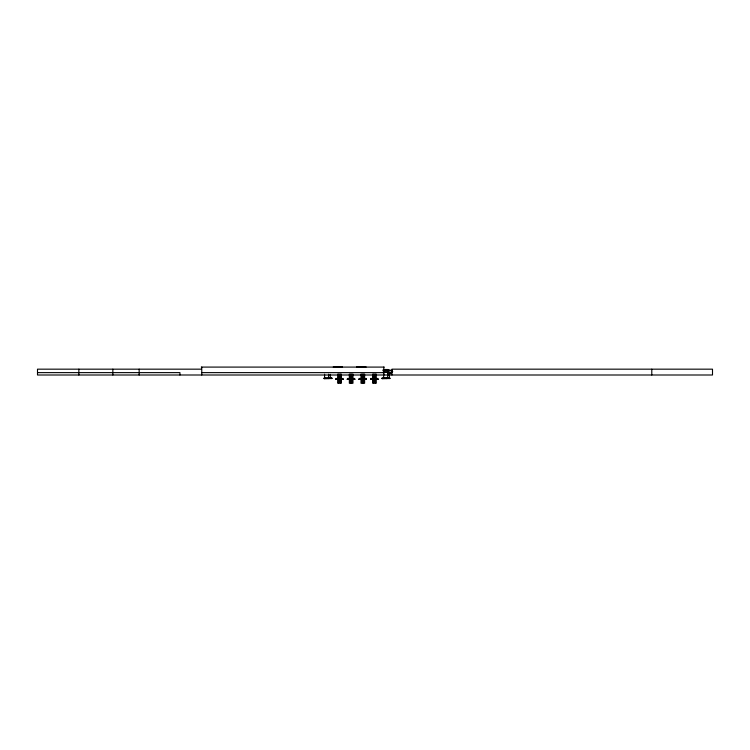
<?xml version="1.0" encoding="UTF-8"?>
<svg xmlns="http://www.w3.org/2000/svg" width="750" height="750" viewBox="0 0 750 750"><rect width="100%" height="100%" fill="white"/><g stroke="black" fill="none" stroke-linecap="round" stroke-linejoin="round"><path stroke-width="1.12" d="M387.938 375L388.012 369.516M358.059 366.956L363.328 366.956M341.306 366.975L342.281 366.975L341.325 366.984M357.825 366.984L356.859 366.975L357.834 366.975M356.925 366.994L365.756 366.956L365.091 366.9M392.738 371.456L389.391 374.203L389.391 377.691M333.337 367.003L342.272 366.984M333.459 366.928L334.05 366.9M364.884 366.984L364.144 366.956L365.803 367.013M333.394 366.994L333.9 366.956M333.6 366.956L336.881 366.956M362.259 366.956L364.762 366.956M201.319 367.087L384.234 367.087M201.178 369.169L37.5 369.169L37.5 375L712.5 375L712.5 369.169L391.959 369.169L391.959 375M383.353 369.516L388.087 369.516L388.078 372.15L383.634 372.15L383.634 377.691M383.316 369.919L387.975 369.919M383.25 370.116L387.909 370.2M383.25 370.256L392.475 370.247M383.109 370.491L388.087 370.491M387.666 370.763L392.419 370.763M383.1 372.075L387.769 372.075L387.769 370.491M37.5 372.628L179.944 372.628L179.944 375M201.759 372.628L383.784 372.628M387.938 372.628L391.959 372.628M365.241 366.956L365.747 366.994M334.322 366.928L334.988 366.909L334.256 366.984M387.684 372.15L387.638 377.691M384.253 370.116L384.15 369.516M651.788 369.169L651.788 375M389.709 370.247L389.709 370.763M389.728 378.6L389.728 377.691L382.2 377.691L382.2 378.6M389.569 370.247L389.569 370.763M389.541 372.628L389.541 375M388.331 370.247L388.331 370.763M386.494 377.691L386.447 378.6M384.075 369.516L384.075 370.491M383.784 367.087L383.784 375M377.944 379.397L377.944 378.478L370.706 378.478L370.706 379.397M376.247 374.081L376.247 383.231L375.459 383.231L375.459 374.081M375.356 378.478L375.356 379.397M374.831 374.081L374.831 383.231L374.044 383.231L374.044 374.081M373.425 374.081L373.425 383.231L372.628 383.231L372.628 374.081M373.294 378.478L373.294 379.397M366.309 379.397L366.309 378.478L359.062 378.478L359.062 379.397M364.613 374.081L364.613 383.231L363.825 383.231L363.825 374.081M363.197 374.081L363.197 383.231L362.409 383.231L362.409 374.081M361.781 374.081L361.781 383.231L360.994 383.231L360.994 374.081M361.65 378.478L361.65 379.397M354.666 379.397L354.666 378.478L347.428 378.478L347.428 379.397M352.969 374.081L352.969 383.231L352.181 383.231L352.181 374.081M352.078 378.478L352.05 379.397M351.553 374.081L351.553 383.231L350.766 383.231L350.766 374.081M350.138 374.081L350.138 383.231L349.35 383.231L349.35 374.081M350.016 378.478L350.016 379.397M343.031 379.397L343.031 378.478L335.784 378.478L335.784 379.397M341.334 374.081L341.334 383.231L340.547 383.231L340.547 374.081M339.919 374.081L339.919 383.231L339.131 383.231L339.131 374.081M338.503 374.081L338.503 383.231L337.716 383.231L337.716 374.081M338.372 378.478L338.372 379.397M331.753 378.6L331.753 377.691L324.225 377.691L324.225 378.6M330.319 374.372L330.319 377.691M328.575 374.203L328.575 377.691M328.519 377.691L328.519 378.6M324.562 374.203L324.562 377.691M201.759 367.087L201.759 375M139.153 369.169L139.153 375M112.847 369.169L112.847 375M78.853 369.169L78.853 375M331.903 378.478L324.084 378.6L331.903 378.478M389.869 378.478L382.05 378.6L389.869 378.478M343.191 379.275L335.625 379.397L343.191 379.275M354.834 379.275L347.259 379.397L354.834 379.275M366.469 379.275L358.903 379.397L366.469 379.275M378.113 379.275L370.538 379.397L378.113 379.275"/></g></svg>
